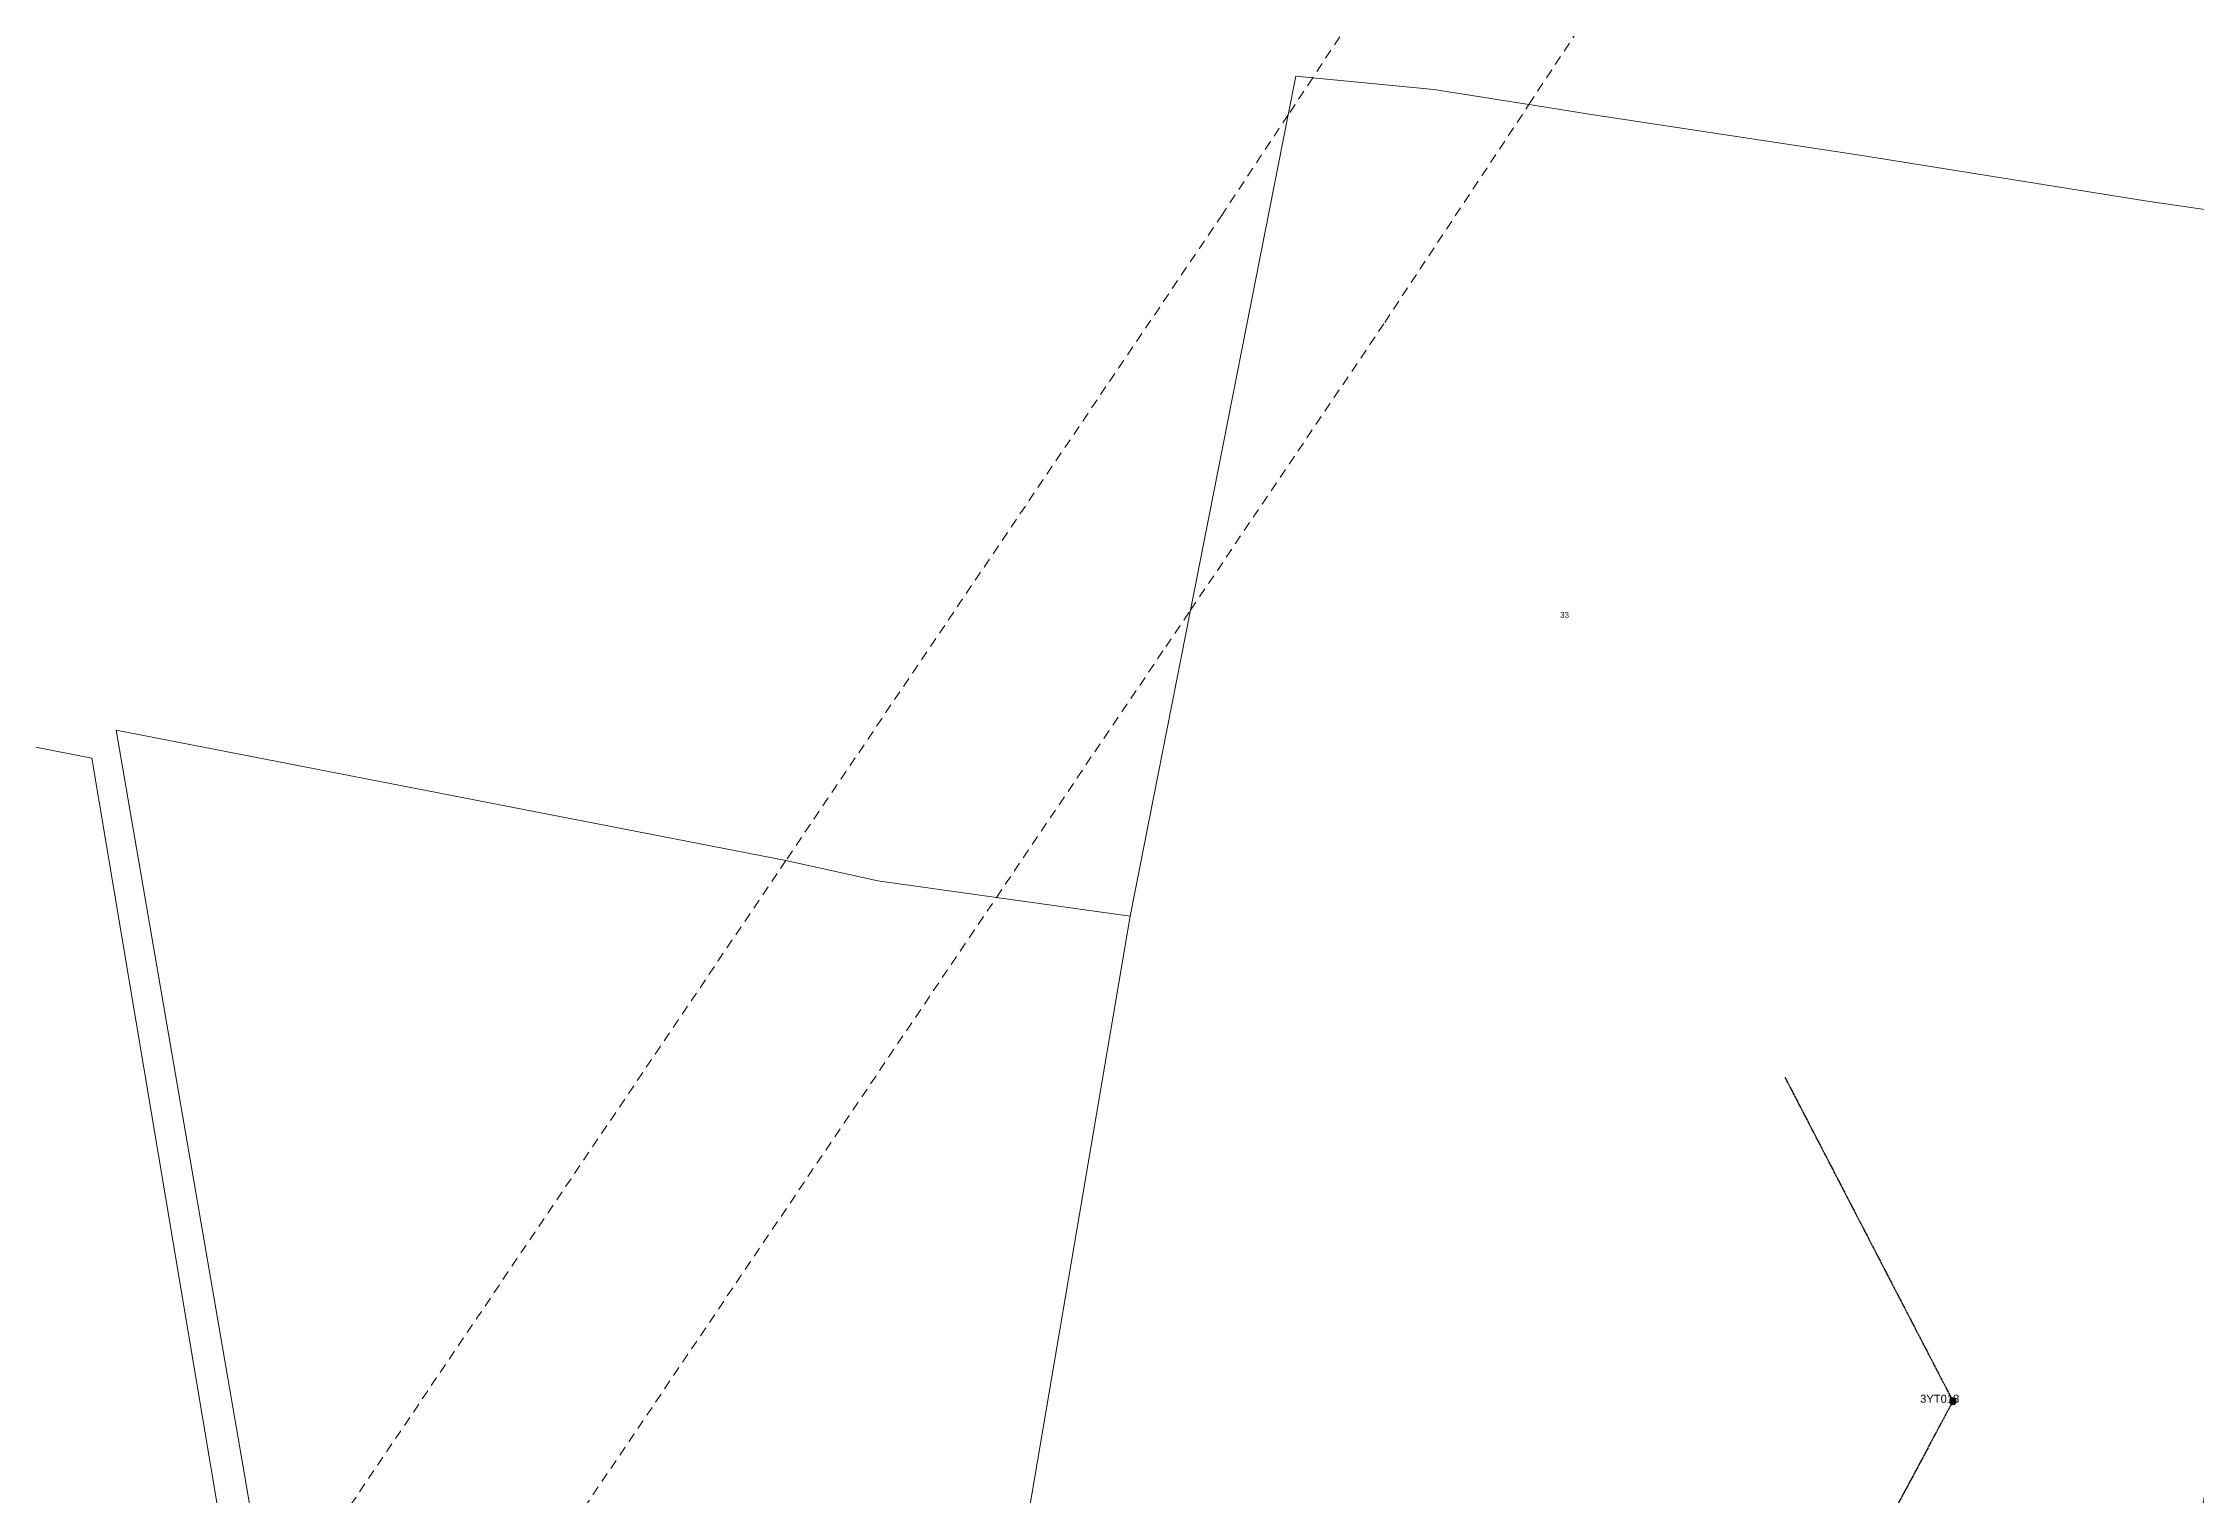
# Model space of a CAD drawing. Header units: metres. Extents: x 294464 to 297376, y 6182000 to 6185311.
# Drawn here: x 295475 to 296148, y 6184344 to 6184798 of the extents above; entities that cross this region are included whole.
import ezdxf
from ezdxf.enums import TextEntityAlignment as Align

# ---------------------------------------------------------------- set-up
doc = ezdxf.new("R2010")
doc.units = ezdxf.units.M
doc.linetypes.add('Cable Exist OH', pattern=[1, 1, 0])
doc.linetypes.add('Dash', pattern=[5, 3, -2])
doc.layers.add('Cadastre Easements_SP_EXT', color=9, linetype='Continuous', lineweight=5)
doc.layers.add('Cadastre Land Parcels_SP_EXT', color=9, linetype='Continuous', lineweight=5)
doc.layers.add('Mains_HV_EXT', color=7, linetype='Continuous')
doc.layers.add('SupportsOH_SP_TR_HV_LV_SL_EXT', color=7, linetype='Continuous')
doc.styles.add('POLE_LABEL', font='arial.ttf')
doc.styles.get("Standard").update_dxf_attribs({"font": 'arial.ttf'})

# ---------------------------------------------------------------- blocks, each defined once
blk = doc.blocks.new('POLE_EXT')
blk.add_hatch(color=256).paths.add_polyline_path([(-1, 0, 1), (1, 0, 1)])
blk.add_lwpolyline([(-1, 0, 1), (1, 0, 1)], format="xyb", close=True)
for tag, height, flags, p in [('pNumber', 2.5, 8, (-17.84, 2.07)), ('OWNED_BY', 0.2, 9, (1.35, -0.4)), ('SPECIAL_USE', 0.2, 9, (1.35, -0.8)), ('STATE', 0.2, 9, (1.35, -1)), ('cLV', 0.2, 9, (1.35, -1.4)), ('hDepth', 0.2, 9, (1.35, -1.6)), ('hDia', 0.2, 9, (1.35, -1.8)), ('cHV', 0.2, 9, (1.35, -2)), ('cLinedev', 0.2, 9, (1.35, -3.4)), ('pExisting', 0.2, 9, (1.35, -3.8)), ('pFooting', 0.2, 9, (1.35, -4.4)), ('pNew', 0.2, 9, (1.35, -4.6)), ('pRelocate', 0.2, 9, (1.35, -5)), ('pRemove', 0.2, 9, (1.35, -5.2)), ('pReplace', 0.2, 9, (1.35, -5.4)), ('pStay', 0.2, 9, (1.35, -5.6)), ('pType', 0.2, 9, (1.35, -5.8)), ('cspan', 0.2, 9, (1.35, -6)), ('STREETNAME', 0.2, 9, (1.35, -6.2)), ('SUBURB', 0.2, 9, (1.35, -6.4)), ('PARENT', 0.2, 9, (1.35, -0.6)), ('USAGE', 0.2, 9, (1.35, -1.2)), ('LBRACKET', 0.2, 9, (1.35, -2.2)), ('LExisting', 0.2, 9, (1.35, -2.4)), ('LANTNUMBER', 0.2, 9, (1.35, -2.6)), ('LOther', 0.2, 9, (1.35, -2.8)), ('LRemove', 0.2, 9, (1.35, -3)), ('LEGEND', 0.2, 9, (1.35, -3.2)), ('LOCATION', 0.2, 9, (1.35, -3.6)), ('PFNUMBER', 0.2, 9, (1.35, -4)), ('NEWPFNUMBER', 0.2, 9, (1.35, -4.2)), ('NOTES', 0.2, 9, (1.35, -6.6)), ('MAINTAINED_BY', 0.2, 9, (1.36, -6.81)), ('OPERATED_BY', 0.2, 9, (1.36, -7.01))]:
    blk.add_attdef(tag, text='', height=height, dxfattribs=dict(flags=flags)).set_placement(p, align=Align.MIDDLE_LEFT)
at = {"style": 'POLE_LABEL'}
for tag, height, flags, p in [('STRUCTURE_PLANT_NUMBER', 0.2, 9, (1.35, 0.03)), ('ASSET_NUM', 2.5, 8, (2, 2)), ('STREET_CODE', 0.2, 9, (1.35, -0.2))]:
    blk.add_attdef(tag, text='', height=height, dxfattribs=dict(at, flags=flags)).set_placement(p, align=Align.MIDDLE_LEFT)
at = {"flags": 1}
blk.add_attdef('Z', (1.35, -7.33), '', height=0.2, dxfattribs=at)

msp = doc.modelspace()

# ---------------------------------------------------------------- linework, layer by layer
at = {"layer": 'Cadastre Easements_SP_EXT', "linetype": 'Dash'}
msp.add_lwpolyline([(295590.94807, 6184261.08505), (295772.964, 6184530.55798), (295825.88304, 6184608.90592), (295833.60907, 6184620.34499), (295894.27708, 6184710.16295), (295939.31493, 6184778.27091), (295966.35192, 6184819.16096), (295985.97494, 6184848.83504), (295990.32508, 6184855.41305), (296034.16297, 6184921.70906), (296284.97999, 6185297.23496), (296270.96095, 6185300.33796), (296240.11505, 6185306.65304), (296220.72207, 6185310.78094), (295983.3939, 6184955.45001), (295924.3619, 6184866.17803), (295871.79603, 6184786.6851), (295864.11999, 6184775.07701), (295843.59392, 6184744.03591), (295707.23995, 6184542.16693), (295548.5629, 6184307.24603), (295572.19803, 6184233.327), (295590.94807, 6184261.08505)], close=True, dxfattribs=at)
at = {"layer": 'Cadastre Land Parcels_SP_EXT', "linetype": 'Continuous'}
for points in [[(296216.92502, 6184735.81801), (296131.89701, 6184748.25303), (296042.69397, 6184762.43704), (295959.469, 6184775.049), (295939.31503, 6184778.27102), (295909.61496, 6184783.02101), (295871.79596, 6184786.68496), (295866.50996, 6184787.19703), (295864.12004, 6184775.077), (295833.60898, 6184620.34501), (295814.76003, 6184524.74801), (295762.98502, 6184220.36299), (295953.36504, 6184190.26904), (296119.86602, 6184163.94998), (296216.92502, 6184735.81801)], [(295497.99202, 6184582.88103), (295541.78901, 6184328.43504), (295548.56297, 6184307.24598), (295572.19796, 6184233.32704), (295616.32302, 6184095.32402), (295633.24304, 6184059.56203), (295640.22299, 6184040.33696), (295650.75701, 6184011.33003), (295665.07803, 6183971.89102), (295671.25601, 6183966.76799), (295680.78904, 6183961.95501), (295719.93303, 6183954.42104), (295736.858, 6184058.97797), (295743.05303, 6184097.24101), (295762.98502, 6184220.36299), (295814.76003, 6184524.74801), (295772.96404, 6184530.558), (295735.92697, 6184535.78402), (295707.23998, 6184542.16702), (295497.99202, 6184582.88103)]]:
    msp.add_lwpolyline(points, close=True, dxfattribs=at)
msp.add_lwpolyline([(295422.36596, 6184011.50202), (295480.90699, 6184000.28298), (295521.16299, 6183992.56801), (295553.70296, 6183986.33199), (295592.23603, 6183978.94703), (295655.37504, 6183966.84599), (295655.62997, 6183968.37803), (295641.82597, 6184006.38897), (295631.29301, 6184035.39599), (295623.92898, 6184055.67698), (295606.92504, 6184091.61696), (295565.01501, 6184222.69303), (295541.38003, 6184296.61303), (295531.99098, 6184326.03804), (295490.363, 6184574.11499), (295311.10599, 6184609.256)], dxfattribs=at)
at = {"layer": 'Mains_HV_EXT', "linetype": 'Cable Exist OH'}
msp.add_lwpolyline([(296019.30697, 6184474.44999), (296071.79797, 6184373.23304), (296028.45101, 6184292.06701), (296026.19903, 6184234.101)], dxfattribs=at)

# ---------------------------------------------------------------- block references
at = {"layer": 'SupportsOH_SP_TR_HV_LV_SL_EXT'}
ref = msp.add_blockref('POLE_EXT', (296071.79804, 6184373.23302), dxfattribs=at)
ref.add_attrib('ASSET_NUM', '3YT018', dxfattribs={"layer": '0', "height": 2.5, "style": 'POLE_LABEL'}).set_placement((296073.79804, 6184373.98302), align=Align.MIDDLE_RIGHT)

# ---------------------------------------------------------------- texts
at = {"layer": 'Cadastre Land Parcels_SP_EXT'}
msp.add_text('33', height=1.8, dxfattribs=at).set_placement((295949.06611, 6184617.96309))

doc.saveas('drawing.dxf')
